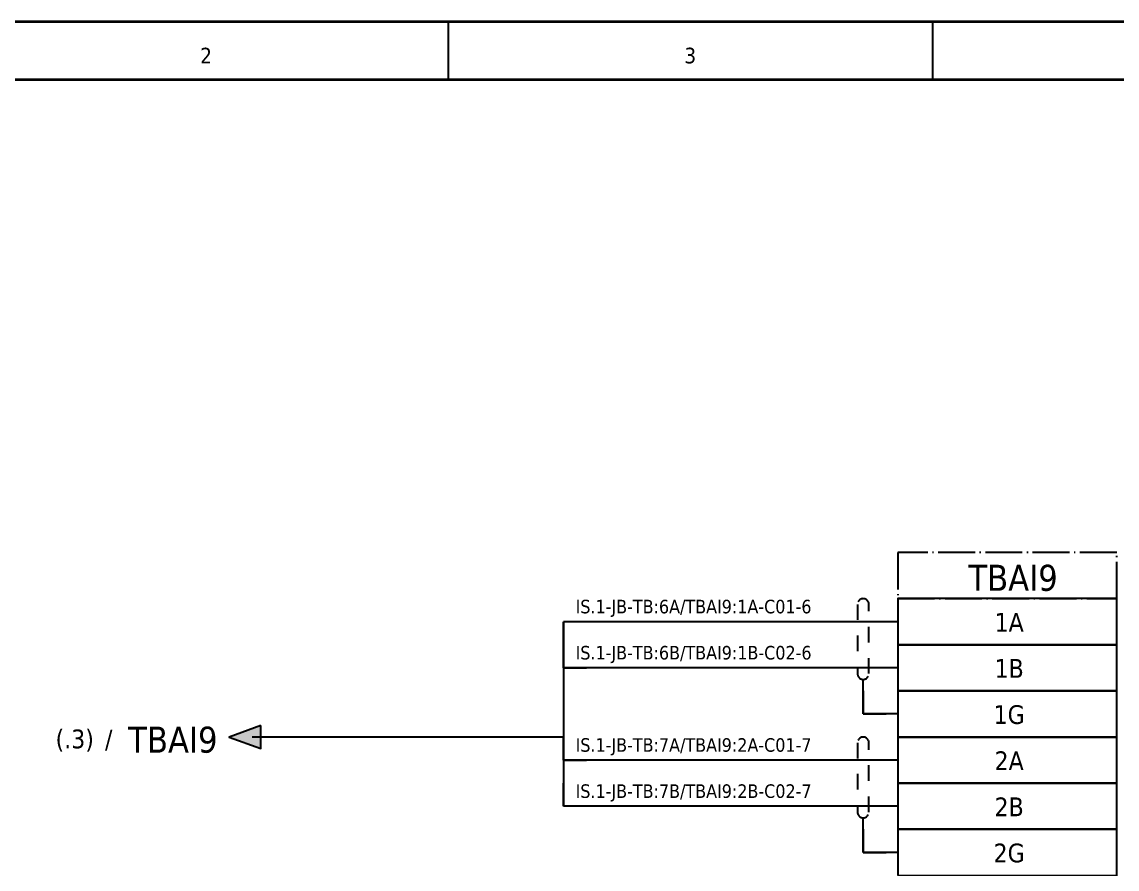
# Model space of a CAD drawing. Header units: millimetres. Extents: x 0 to 1792788, y -13 to 262234.
# Drawn here: x 89 to 184, y 223.6 to 297 of the extents above; entities that cross this region are included whole.
import ezdxf
from ezdxf.enums import TextEntityAlignment as Align

# ---------------------------------------------------------------- set-up
doc = ezdxf.new("R2010")
doc.units = ezdxf.units.MM
doc.linetypes.add('EPL_DASH', pattern=[1, 0.5, -0.5])
doc.linetypes.add('EPL_DASHDOT', pattern=[1, 0.8, -0.1, 0, -0.1])
for name, color, linetype, lineweight in [('EPLAN108', 5, 'Continuous', 35), ('EPLAN201', 7, 'Continuous', 35), ('EPLAN300', 5, 'Continuous', 25), ('EPLAN307', 134, 'EPL_DASHDOT', 25), ('EPLAN311', 7, 'Continuous', 25), ('EPLAN314', 5, 'EPL_DASH', 25), ('EPLAN317', 7, 'Continuous', 25), ('EPLAN403', 5, 'Continuous', 35), ('EPLAN405', 7, 'Continuous', 25), ('EPLAN421', 5, 'Continuous', 35), ('EPLAN433', 251, 'Continuous', 35), ('EPLAN442', 73, 'Continuous', 35), ('EPLAN451', 7, 'Continuous', 35), ('EPLAN452', 7, 'Continuous', 35), ('EPLAN453', 7, 'Continuous', 35), ('EPLAN501', 7, 'Continuous', 35), ('EPLAN546', 1, 'Continuous', 25)]:
    doc.layers.add(name, color=color, linetype=linetype, lineweight=lineweight)
doc.styles.add('Tahoma', font='')
doc.styles.get('Tahoma').set_extended_font_data('Tahoma')

# ---------------------------------------------------------------- blocks, each defined once
blk = doc.blocks.new('EPLFRAME')
at = {"layer": 'EPLAN201', "linetype": 'Continuous', "lineweight": 25, "ltscale": 4}
for p, q in [((126, 297), (126, 292)), ((168, 297), (168, 292))]:
    blk.add_line(p, q, dxfattribs=at)
at = {"layer": 'EPLAN201', "linetype": 'Continuous', "lineweight": 35, "ltscale": 4}
blk.add_line((0, 292), (420, 292), dxfattribs=at)
blk.add_lwpolyline([(0, 0), (420, 0), (420, 297), (0, 297)], close=True, dxfattribs=at)
at = {"layer": 'EPLAN451', "color": 7, "style": 'Tahoma'}
for tag, p, height in [('14_10014', (101, 12), 2.257), ('14_10015', (185, 12), 2.257), ('14_10011', (101, 5), 2.257), ('14_10013', (332, 5), 1.625), ('14_10151', (73, 1), 1.625), ('14_10300', (415, 1), 1.625)]:
    blk.add_attdef(tag, p, '', height=height, dxfattribs=at)
blk.add_attdef('4_25020', text='', height=1.625, dxfattribs=at).set_placement((413, 1), align=Align.RIGHT)
at = {"layer": 'EPLAN452', "color": 7, "style": 'Tahoma'}
for tag, p, height in [('4_11041', (1, 17), 2.257), ('4_11071[1]', (1, 13), 1.625), ('4_11074[1]', (21, 13), 1.625), ('4_11070[1]', (41, 13), 1.625), ('4_11024', (73, 13), 1.625), ('4_11011', (231, 12), 2.257), ('4_11030', (301, 12), 2.257), ('4_20132_1001', (374, 13), 1.625), ('4_11071[2]', (1, 9), 1.625), ('4_11074[2]', (21, 9), 1.625), ('4_11070[2]', (41, 9), 1.625), ('4_11022', (73, 9), 1.625), ('4_20134_1001', (374, 9), 1.625), ('4_11071[3]', (1, 5), 1.625), ('4_11074[3]', (21, 5), 1.625), ('4_11070[3]', (41, 5), 1.625), ('4_11080', (73, 5), 1.625), ('4_11059', (301, 5), 1.625)]:
    blk.add_attdef(tag, p, '', height=height, dxfattribs=at)
for tag, height, p in [('4_11040', 2.257, (419, 17)), ('4_11000', 1.625, (419, 5)), ('4_11085', 1.625, (141, 1)), ('4_11086', 1.625, (183, 1))]:
    blk.add_attdef(tag, text='', height=height, dxfattribs=at).set_placement(p, align=Align.RIGHT)
at = {"layer": 'EPLAN453', "color": 7, "style": 'Tahoma'}
for tag, p in [('53_19005_1', (21, 293)), ('53_19005', (63, 293)), ('53_19005_8', (105, 293)), ('53_19005_6', (147, 293)), ('53_19005_7', (189, 293)), ('53_19005_9', (231, 293)), ('53_19005_3', (273, 293)), ('53_19005_2', (315, 293)), ('53_19005_4', (357, 293)), ('53_19005_5', (399, 293))]:
    blk.add_attdef(tag, text='', height=1.355, dxfattribs=at).set_placement(p, align=Align.BOTTOM_CENTER)
blk = doc.blocks.new('EPLSYM_LibrarySPECIAL_en_US_Symbol427_Variant5_Placement1')
at = {"layer": 'EPLAN421', "color": 5, "style": 'Tahoma'}
for tag, p in [('17_20029[1]', (-0.9525, 3.335)), ('17_20029[2]', (20.0025, 3.335))]:
    blk.add_attdef(tag, text='', height=1.1739, dxfattribs=at).set_placement(p, align=Align.BOTTOM_RIGHT)
at = {"layer": 'EPLAN433', "color": 251, "style": 'Tahoma'}
blk.add_attdef('17_20406_1', text='', height=1.6254, dxfattribs=at).set_placement((0.9525, 1.5875), align=Align.BOTTOM_RIGHT)
blk.add_attdef('17_20406', text='', height=1.6254, dxfattribs=at).set_placement((0.9525, 1.5875), align=Align.BOTTOM_LEFT)
blk = doc.blocks.new('EPLSYM_LibrarySPECIAL_en_US_Symbol427_Variant5_Placement1_1')
at = {"layer": 'EPLAN421', "color": 5, "style": 'Tahoma'}
for tag, p in [('17_20029[1]', (-0.9525, 3.335)), ('17_20029[2]', (20.0025, 3.335))]:
    blk.add_attdef(tag, text='', height=1.1739, dxfattribs=at).set_placement(p, align=Align.BOTTOM_RIGHT)
at = {"layer": 'EPLAN433', "color": 251, "style": 'Tahoma'}
blk.add_attdef('17_20406_1', text='', height=1.6254, dxfattribs=at).set_placement((0.9525, 1.5875), align=Align.BOTTOM_RIGHT)
blk.add_attdef('17_20406', text='', height=1.6254, dxfattribs=at).set_placement((0.9525, 1.5875), align=Align.BOTTOM_LEFT)
blk = doc.blocks.new('EPLSYM_LibrarySPECIAL_en_US_Symbol427_Variant5_Placement1_2')
at = {"layer": 'EPLAN421', "color": 5, "style": 'Tahoma'}
for tag, p in [('17_20029[1]', (-0.9525, 3.335)), ('17_20029[2]', (20.0025, 3.335))]:
    blk.add_attdef(tag, text='', height=1.1739, dxfattribs=at).set_placement(p, align=Align.BOTTOM_RIGHT)
at = {"layer": 'EPLAN433', "color": 251, "style": 'Tahoma'}
blk.add_attdef('17_20406_1', text='', height=1.6254, dxfattribs=at).set_placement((0.9525, 1.5875), align=Align.BOTTOM_RIGHT)
blk.add_attdef('17_20406', text='', height=1.6254, dxfattribs=at).set_placement((0.9525, 1.5875), align=Align.BOTTOM_LEFT)
blk = doc.blocks.new('EPLSYM_LibrarySPECIAL_en_US_Symbol427_Variant5_Placement1_3')
at = {"layer": 'EPLAN421', "color": 5, "style": 'Tahoma'}
for tag, p in [('17_20029[1]', (-0.9525, 3.335)), ('17_20029[2]', (20.0025, 3.335))]:
    blk.add_attdef(tag, text='', height=1.1739, dxfattribs=at).set_placement(p, align=Align.BOTTOM_RIGHT)
at = {"layer": 'EPLAN433', "color": 251, "style": 'Tahoma'}
blk.add_attdef('17_20406_1', text='', height=1.6254, dxfattribs=at).set_placement((0.9525, 1.5875), align=Align.BOTTOM_RIGHT)
blk.add_attdef('17_20406', text='', height=1.6254, dxfattribs=at).set_placement((0.9525, 1.5875), align=Align.BOTTOM_LEFT)
blk = doc.blocks.new('EPLSYM_LibrarySPECIAL_en_US_Symbol427_Variant5_Placement1_32')
at = {"layer": 'EPLAN421', "color": 5, "style": 'Tahoma'}
for tag, p in [('17_20029[1]', (-0.9525, 3.335)), ('17_20029[2]', (20.0025, 3.335))]:
    blk.add_attdef(tag, text='', height=1.1739, dxfattribs=at).set_placement(p, align=Align.BOTTOM_RIGHT)
at = {"layer": 'EPLAN433', "color": 251, "style": 'Tahoma'}
blk.add_attdef('17_20406_1', text='', height=1.6254, dxfattribs=at).set_placement((0.9525, 1.5875), align=Align.BOTTOM_RIGHT)
blk.add_attdef('17_20406', text='', height=1.6254, dxfattribs=at).set_placement((0.9525, 1.5875), align=Align.BOTTOM_LEFT)
blk = doc.blocks.new('EPLSYM_LibrarySPECIAL_en_US_Symbol427_Variant5_Placement1_41')
at = {"layer": 'EPLAN421', "color": 5, "style": 'Tahoma'}
for tag, p in [('17_20029[1]', (-0.9525, 3.335)), ('17_20029[2]', (20.0025, 3.335))]:
    blk.add_attdef(tag, text='', height=1.1739, dxfattribs=at).set_placement(p, align=Align.BOTTOM_RIGHT)
at = {"layer": 'EPLAN433', "color": 251, "style": 'Tahoma'}
blk.add_attdef('17_20406_1', text='', height=1.6254, dxfattribs=at).set_placement((0.9525, 1.5875), align=Align.BOTTOM_RIGHT)
blk.add_attdef('17_20406', text='', height=1.6254, dxfattribs=at).set_placement((0.9525, 1.5875), align=Align.BOTTOM_LEFT)
blk = doc.blocks.new('EPLSYM_LibrarySPECIAL_Symbol5_Variant1_Placement1_8')
at = {"layer": 'EPLAN314', "ltscale": 2.7}
for p, q in [((-0.5, 6.5), (-0.5, 0.5)), ((0.5, 0.5), (0.5, 6.5))]:
    blk.add_line(p, q, dxfattribs=at)
for centre, start, end in [((0, 6.5), 0, 180), ((0, 0.5), 180, 0)]:
    blk.add_arc(centre, 0.5, start, end, dxfattribs=at)
blk = doc.blocks.new('EPLSYM_LibrarySPECIAL_Symbol5_Variant1_Placement1_9')
at = {"layer": 'EPLAN314', "ltscale": 2.7}
for p, q in [((-0.5, 6.5), (-0.5, 0.5)), ((0.5, 0.5), (0.5, 6.5))]:
    blk.add_line(p, q, dxfattribs=at)
for centre, start, end in [((0, 6.5), 0, 180), ((0, 0.5), 180, 0)]:
    blk.add_arc(centre, 0.5, start, end, dxfattribs=at)
blk = doc.blocks.new('EPLSYM_LibrarySPECIAL_Symbol308_Variant0_Placement0')
at = {"layer": 'EPLAN405', "color": 7, "style": 'Tahoma'}
for tag, p in [('17_31011', (1.5, 6.35)), ('17_31002', (1.5, 0.5))]:
    blk.add_attdef(tag, text='', height=1.174, dxfattribs=at).set_placement(p, align=Align.BOTTOM_LEFT)
for tag, p in [('17_31004', (1.5, 4.4)), ('17_31003', (1.5, 2.45))]:
    blk.add_attdef(tag, p, '', height=1.174, dxfattribs=at)
blk = doc.blocks.new('EPLSYM_LibrarySPECIAL_Symbol8_Variant2_Placement1')
at = {"layer": 'EPLAN311', "linetype": 'Continuous', "ltscale": 4}
blk.add_hatch(color=256, dxfattribs=at).paths.add_polyline_path([(0.75, 1), (-2, 0), (0.75, -1)], flags=0)
blk.add_line((2, 0), (0.75, 0), dxfattribs=at)
blk.add_lwpolyline([(0.75, 1), (-2, 0), (0.75, -1)], close=True, dxfattribs=at)
at = {"layer": 'EPLAN403', "color": 5, "style": 'Tahoma'}
blk.add_attdef('70_20010', text='', height=2.2575, dxfattribs=at).set_placement((-3, -0.22575), align=Align.MIDDLE_RIGHT)
at = {"layer": 'EPLAN442', "color": 73, "style": 'Tahoma'}
for tag, p in [('70_24300', (-81.5, -0.16254)), ('70_24350', (-23.82, -0.16254))]:
    blk.add_attdef(tag, text='', height=1.6254, dxfattribs=at).set_placement(p, align=Align.MIDDLE_RIGHT)

msp = doc.modelspace()

# ---------------------------------------------------------------- linework, layer by layer
at = {"layer": 'EPLAN300', "lineweight": 25, "ltscale": 4}
for points in [[(165, 243), (184, 243), (184, 247), (165, 247)], [(165, 239), (184, 239), (184, 243), (165, 243)], [(165, 231), (184, 231), (184, 235), (165, 235)], [(165, 227), (184, 227), (184, 231), (165, 231)]]:
    msp.add_lwpolyline(points, close=True, dxfattribs=at)
at = {"layer": 'EPLAN300', "color": 3, "lineweight": 25, "ltscale": 4}
for points in [[(165, 235), (184, 235), (184, 239), (165, 239)], [(165, 223), (184, 223), (184, 227), (165, 227)]]:
    msp.add_lwpolyline(points, close=True, dxfattribs=at)
at = {"layer": 'EPLAN307', "lineweight": 25, "ltscale": 4}
msp.add_lwpolyline([(165, 247), (184, 247), (184, 251), (165, 251)], close=True, dxfattribs=at)
at = {"layer": 'EPLAN311', "color": 7, "ltscale": 4}
for p, q in [((165, 245), (136, 245)), ((165, 241), (136, 241)), ((165, 233), (136, 233)), ((165, 229), (136, 229))]:
    msp.add_line(p, q, dxfattribs=at)
at = {"layer": 'EPLAN311', "ltscale": 4}
for p, q in [((138, 245), (136, 245)), ((136, 241), (138, 241)), ((136, 233), (138, 233)), ((138, 229), (136, 229))]:
    msp.add_line(p, q, dxfattribs=at)
at = {"layer": 'EPLAN311', "color": 1, "linetype": 'Continuous', "lineweight": 25, "ltscale": 4}
for p, q in [((162, 239), (162, 237)), ((162, 237), (164, 237)), ((162, 227), (162, 225)), ((162, 225), (164, 225))]:
    msp.add_line(p, q, dxfattribs=at)
at = {"layer": 'EPLAN317', "lineweight": 25, "ltscale": 4}
for p, q in [((136, 241), (136, 245)), ((136, 245), (136, 243)), ((136, 243), (136, 239)), ((136, 241), (136, 235)), ((136, 237), (136, 233)), ((136, 235), (109, 235)), ((136, 235), (134, 235)), ((136, 233), (136, 235)), ((136, 235), (136, 231)), ((136, 233), (136, 229)), ((136, 229), (136, 231))]:
    msp.add_line(p, q, dxfattribs=at)
at = {"layer": 'EPLAN546', "ltscale": 4}
for p, q in [((162, 237), (162, 240)), ((165, 237), (162, 237)), ((162, 225), (162, 228)), ((165, 225), (162, 225))]:
    msp.add_line(p, q, dxfattribs=at)

# ---------------------------------------------------------------- block references
ref = msp.add_blockref('EPLFRAME', (0, 0))
ref.add_attrib('53_19005_6', '3', dxfattribs={"layer": 'EPLAN453', "color": 7, "height": 1.355, "style": 'Tahoma'}).set_placement((147, 293), align=Align.BOTTOM_CENTER)
ref.add_attrib('53_19005_8', '2', dxfattribs={"layer": 'EPLAN453', "color": 7, "height": 1.355, "style": 'Tahoma'}).set_placement((105, 293), align=Align.BOTTOM_CENTER)
for name, p in [('EPLSYM_LibrarySPECIAL_Symbol5_Variant1_Placement1_8', (162, 240)), ('EPLSYM_LibrarySPECIAL_Symbol5_Variant1_Placement1_9', (162, 228))]:
    msp.add_blockref(name, p)
ref = msp.add_blockref('EPLSYM_LibrarySPECIAL_Symbol308_Variant0_Placement0', (137, 245))
ref.add_attrib('17_31011', 'IS.1-JB-TB:6A/TBAI9:1A-C01-6', dxfattribs={"layer": 'EPLAN405', "color": 7, "height": 1.1739, "style": 'Tahoma'}).set_placement((137.055, 245.374), align=Align.BOTTOM_LEFT)
ref = msp.add_blockref('EPLSYM_LibrarySPECIAL_en_US_Symbol427_Variant5_Placement1', (165, 245))
ref.add_attrib('17_20011', '1A', dxfattribs={"layer": 'EPLAN501', "color": 7, "height": 1.6254, "style": 'Tahoma'}).set_placement((174.661, 243.65), align=Align.BOTTOM_CENTER)
ref = msp.add_blockref('EPLSYM_LibrarySPECIAL_Symbol308_Variant0_Placement0', (137, 241))
ref.add_attrib('17_31011', 'IS.1-JB-TB:6B/TBAI9:1B-C02-6', dxfattribs={"layer": 'EPLAN405', "color": 7, "height": 1.1739, "style": 'Tahoma'}).set_placement((137.055, 241.374), align=Align.BOTTOM_LEFT)
ref = msp.add_blockref('EPLSYM_LibrarySPECIAL_en_US_Symbol427_Variant5_Placement1_1', (165, 241))
ref.add_attrib('17_20011', '1B', dxfattribs={"layer": 'EPLAN501', "color": 7, "height": 1.6254, "style": 'Tahoma'}).set_placement((174.661, 239.65), align=Align.BOTTOM_CENTER)
ref = msp.add_blockref('EPLSYM_LibrarySPECIAL_en_US_Symbol427_Variant5_Placement1_41', (165, 237))
ref.add_attrib('17_20011', '1G', dxfattribs={"layer": 'EPLAN501', "color": 7, "height": 1.6254, "style": 'Tahoma'}).set_placement((174.661, 235.65), align=Align.BOTTOM_CENTER)
ref = msp.add_blockref('EPLSYM_LibrarySPECIAL_Symbol8_Variant2_Placement1', (109, 235))
ref.add_attrib('70_20010', 'TBAI9', dxfattribs={"layer": 'EPLAN403', "color": 5, "height": 2.2575, "style": 'Tahoma'}).set_placement((106, 234.774), align=Align.MIDDLE_RIGHT)
ref.add_attrib('70_24350', '/', dxfattribs={"layer": 'EPLAN442', "color": 73, "height": 1.625, "style": 'Tahoma'}).set_placement((96.88, 234.837), align=Align.MIDDLE_RIGHT)
ref.add_attrib('70_24300', '(.3)', dxfattribs={"layer": 'EPLAN442', "color": 73, "height": 1.6254, "style": 'Tahoma'}).set_placement((95.27, 234.837), align=Align.MIDDLE_RIGHT)
ref = msp.add_blockref('EPLSYM_LibrarySPECIAL_Symbol308_Variant0_Placement0', (137, 233))
ref.add_attrib('17_31011', 'IS.1-JB-TB:7A/TBAI9:2A-C01-7', dxfattribs={"layer": 'EPLAN405', "color": 7, "height": 1.1739, "style": 'Tahoma'}).set_placement((137.055, 233.374), align=Align.BOTTOM_LEFT)
ref = msp.add_blockref('EPLSYM_LibrarySPECIAL_en_US_Symbol427_Variant5_Placement1_2', (165, 233))
ref.add_attrib('17_20011', '2A', dxfattribs={"layer": 'EPLAN501', "color": 7, "height": 1.6254, "style": 'Tahoma'}).set_placement((174.661, 231.65), align=Align.BOTTOM_CENTER)
ref = msp.add_blockref('EPLSYM_LibrarySPECIAL_Symbol308_Variant0_Placement0', (137, 229))
ref.add_attrib('17_31011', 'IS.1-JB-TB:7B/TBAI9:2B-C02-7', dxfattribs={"layer": 'EPLAN405', "color": 7, "height": 1.1739, "style": 'Tahoma'}).set_placement((137.055, 229.374), align=Align.BOTTOM_LEFT)
ref = msp.add_blockref('EPLSYM_LibrarySPECIAL_en_US_Symbol427_Variant5_Placement1_3', (165, 229))
ref.add_attrib('17_20011', '2B', dxfattribs={"layer": 'EPLAN501', "color": 7, "height": 1.6254, "style": 'Tahoma'}).set_placement((174.661, 227.65), align=Align.BOTTOM_CENTER)
ref = msp.add_blockref('EPLSYM_LibrarySPECIAL_en_US_Symbol427_Variant5_Placement1_32', (165, 225))
ref.add_attrib('17_20011', '2G', dxfattribs={"layer": 'EPLAN501', "color": 7, "height": 1.6254, "style": 'Tahoma'}).set_placement((174.661, 223.65), align=Align.BOTTOM_CENTER)

# ---------------------------------------------------------------- texts
at = {"layer": 'EPLAN108', "color": 5, "style": 'Tahoma'}
msp.add_text('TBAI9', height=2.2575, dxfattribs=at).set_placement((175, 247), align=Align.BOTTOM_CENTER)

doc.saveas('drawing.dxf')
